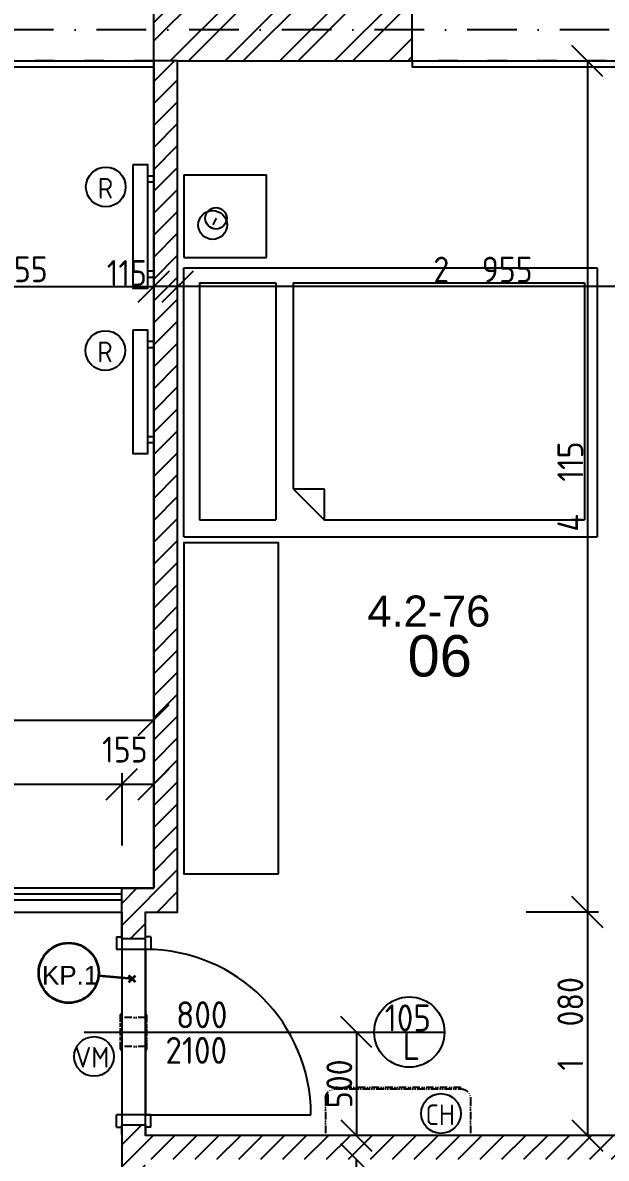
# Model space of a CAD drawing. Extents: x 4511820 to 5180432, y -1526536 to -944957.
# Drawn here: x 4996807 to 4999630, y -1074423 to -1068934 of the extents above; entities that cross this region are included whole.
import ezdxf

# ---------------------------------------------------------------- set-up
doc = ezdxf.new("R2010")
doc.units = 0
doc.header["$MEASUREMENT"] = 0
for name, pattern in [('ACAD_ISO03W100', [30, 12, -18]), ('ACAD_ISO12W100', [22, 12, -3, 0.5, -3, 0.5, -3]), ('BODKOCIARKOVANA_3', [5.6, 3, -1.3, 0, -1.3])]:
    doc.linetypes.add(name, pattern=pattern)
doc.layers.get('0').update_dxf_attribs({"linetype": 'CONTINUOUS'})
doc.layers.get('Defpoints').update_dxf_attribs({"color": 61, "linetype": 'CONTINUOUS'})
for name, color, linetype in [('DVERE', 45, 'CONTINUOUS'), ('KÓTY', 4, 'CONTINUOUS'), ('MÚRY', 1, 'CONTINUOUS'), ('OKNÁ', 143, 'CONTINUOUS'), ('osi', 253, 'CONTINUOUS'), ('Plochy', 41, 'CONTINUOUS'), ('POPIS', 7, 'CONTINUOUS'), ('TENKÁ', 7, 'CONTINUOUS'), ('Z-Kúrenie', 101, 'CONTINUOUS'), ('ZARIADENIE', 47, 'CONTINUOUS'), ('ZZ-chladenie', 133, 'CONTINUOUS'), ('zz-vetr', 52, 'CONTINUOUS'), ('ŠRAFY', 82, 'CONTINUOUS')]:
    doc.layers.add(name, color=color, linetype=linetype)
doc.layers.add('preklady', color=74, linetype='CONTINUOUS', lineweight=35)
doc.styles.add('ARIAL', font='arial.ttf')
doc.styles.add('STYLE1', font='isocp.shx')
doc.dimstyles.new('STANDARD-50', dxfattribs={"dimtxt": 125, "dimasz": 150, "dimexe": 10, "dimexo": 200, "dimgap": 20, "dimtad": 1, "dimdsep": 46, "dimlunit": 6, "dimtxsty": 'STYLE1', "dimblk1": 'OBLIQUE', "dimblk2": 'OBLIQUE', "dimsah": 1, "dimcen": 2.5, "dimse1": 1, "dimse2": 1, "dimadec": 0, "dimazin": 0, "dimtfac": 1, "dimtmove": 1, "dimatfit": 3, "dimldrblk": 'OBLIQUE', "dimfxl": 1, "dimtolj": 1, "dimtzin": 0, "dimarcsym": 0})
pattern_1 = [(45, (515270.5, 400718.02), (-53.0330086, 53.0330086), [])]

# ---------------------------------------------------------------- blocks, each defined once
blk = doc.blocks.new('_OBLIQUE')
at = {"color": 0, "linetype": 'ByBlock'}
blk.add_line((-0.5, -0.5), (0.5, 0.5), dxfattribs=at)
blk = doc.blocks.new('*D20626')
at = {"layer": 'Defpoints', "color": 0}
for p in [(4997556, -1070209.5), (4997556, -1070209.5), (5000511, -1070209.5)]:
    blk.add_point(p, dxfattribs=at)
at = {"layer": 'KÓTY', "color": 0, "lineweight": -2}
blk.add_line((5000511, -1070209.5), (4997556, -1070209.5), dxfattribs=at)
at = {"layer": 'KÓTY', "color": 0, "linetype": 'ByBlock', "lineweight": -2, "xscale": 150, "yscale": 150, "zscale": 150, "rotation": 180}
blk.add_blockref('_OBLIQUE', (4997556, -1070209.5), dxfattribs=at)
at = {"layer": 'KÓTY', "color": 0, "linetype": 'ByBlock', "lineweight": -2, "xscale": 150, "yscale": 150, "zscale": 150}
blk.add_blockref('_OBLIQUE', (5000511, -1070209.5), dxfattribs=at)
at = {"layer": 'KÓTY', "color": 0, "insert": (4999033.5, -1070127), "char_height": 125, "attachment_point": 5, "style": 'STYLE1'}
blk.add_mtext('\\A1;2ﾠ955', dxfattribs=at)
blk = doc.blocks.new('*D20627')
at = {"layer": 'Defpoints', "color": 0}
for p in [(4997441, -1070209.5), (4997441, -1070209.5), (4997556, -1070209.5)]:
    blk.add_point(p, dxfattribs=at)
at = {"layer": 'KÓTY', "color": 0, "lineweight": -2}
blk.add_line((4997556, -1070209.5), (4997441, -1070209.5), dxfattribs=at)
at = {"layer": 'KÓTY', "color": 0, "linetype": 'ByBlock', "lineweight": -2, "xscale": 150, "yscale": 150, "zscale": 150, "rotation": 180}
blk.add_blockref('_OBLIQUE', (4997441, -1070209.5), dxfattribs=at)
at = {"layer": 'KÓTY', "color": 0, "linetype": 'ByBlock', "lineweight": -2, "xscale": 150, "yscale": 150, "zscale": 150}
blk.add_blockref('_OBLIQUE', (4997556, -1070209.5), dxfattribs=at)
at = {"layer": 'KÓTY', "color": 0, "insert": (4997310.5, -1070143.5), "char_height": 125, "attachment_point": 5, "style": 'STYLE1'}
blk.add_mtext('\\A1;115', dxfattribs=at)
blk = doc.blocks.new('*D20765')
at = {"layer": 'Defpoints', "color": 0}
for p in [(4998093.8, -1074428.2), (4998421, -1074428.2), (4998093.8, -1074928.2)]:
    blk.add_point(p, dxfattribs=at)
at = {"layer": 'KÓTY', "color": 0, "lineweight": -2}
blk.add_line((4998421, -1074928.2), (4998421, -1074428.2), dxfattribs=at)
at = {"layer": 'KÓTY', "color": 0, "linetype": 'ByBlock', "lineweight": -2, "xscale": 150, "yscale": 150, "zscale": 150}
for p, rotation in [((4998421, -1074428.2), 90), ((4998421, -1074928.2), 270)]:
    blk.add_blockref('_OBLIQUE', p, dxfattribs=dict(at, rotation=rotation))
at = {"layer": 'KÓTY', "color": 0, "insert": (4998338.5, -1074678.2), "char_height": 125, "attachment_point": 5, "rotation": 90, "style": 'STYLE1'}
blk.add_mtext('\\A1;500', dxfattribs=at)
blk = doc.blocks.new('*D20766')
at = {"layer": 'Defpoints', "color": 0}
for p in [(4998507.2, -1073813.2), (4998421, -1074313.2), (4998507.2, -1074313.2)]:
    blk.add_point(p, dxfattribs=at)
at = {"layer": 'KÓTY', "color": 0, "lineweight": -2}
blk.add_line((4998421, -1073813.2), (4998421, -1074313.2), dxfattribs=at)
at = {"layer": 'KÓTY', "color": 0, "linetype": 'ByBlock', "lineweight": -2, "xscale": 150, "yscale": 150, "zscale": 150}
for p, rotation in [((4998421, -1073813.2), 90), ((4998421, -1074313.2), 270)]:
    blk.add_blockref('_OBLIQUE', p, dxfattribs=dict(at, rotation=rotation))
at = {"layer": 'KÓTY', "color": 0, "insert": (4998338.5, -1074063.2), "char_height": 125, "attachment_point": 5, "rotation": 90, "style": 'STYLE1'}
blk.add_mtext('\\A1;500', dxfattribs=at)
blk = doc.blocks.new('*D20814')
at = {"layer": 'Defpoints', "color": 0}
for p in [(4997286, -1072615), (4995286, -1073043.2), (4997286, -1073043.2)]:
    blk.add_point(p, dxfattribs=at)
at = {"layer": 'KÓTY', "color": 0, "lineweight": -2}
blk.add_line((4995286, -1072615), (4997286, -1072615), dxfattribs=at)
at = {"layer": 'KÓTY', "color": 0, "linetype": 'ByBlock', "lineweight": -2, "xscale": 150, "yscale": 150, "zscale": 150, "rotation": 180}
blk.add_blockref('_OBLIQUE', (4995286, -1072615), dxfattribs=at)
at = {"layer": 'KÓTY', "color": 0, "linetype": 'ByBlock', "lineweight": -2, "xscale": 150, "yscale": 150, "zscale": 150}
blk.add_blockref('_OBLIQUE', (4997286, -1072615), dxfattribs=at)
at = {"layer": 'KÓTY', "color": 0, "insert": (4996348, -1072533.5), "char_height": 125, "attachment_point": 5, "style": 'STYLE1'}
blk.add_mtext('\\A1;2ﾠ000', dxfattribs=at)
blk = doc.blocks.new('*D20815')
at = {"layer": 'Defpoints', "color": 0}
for p in [(4997441, -1072615), (4997286, -1073118.2), (4997441, -1073118.2)]:
    blk.add_point(p, dxfattribs=at)
at = {"layer": 'KÓTY', "color": 0, "lineweight": -2}
blk.add_line((4997286, -1072615), (4997441, -1072615), dxfattribs=at)
at = {"layer": 'KÓTY', "color": 0, "linetype": 'ByBlock', "lineweight": -2, "xscale": 150, "yscale": 150, "zscale": 150, "rotation": 180}
blk.add_blockref('_OBLIQUE', (4997286, -1072615), dxfattribs=at)
at = {"layer": 'KÓTY', "color": 0, "linetype": 'ByBlock', "lineweight": -2, "xscale": 150, "yscale": 150, "zscale": 150}
blk.add_blockref('_OBLIQUE', (4997441, -1072615), dxfattribs=at)
at = {"layer": 'KÓTY', "color": 0, "insert": (4997301, -1072447.5), "char_height": 125, "attachment_point": 5, "style": 'STYLE1'}
blk.add_mtext('\\A1;155', dxfattribs=at)
blk = doc.blocks.new('*D20817')
at = {"layer": 'Defpoints', "color": 0}
for p in [(4997556, -1069118.2), (4997556, -1073233.2), (4999538.5, -1073233.2)]:
    blk.add_point(p, dxfattribs=at)
at = {"layer": 'KÓTY', "color": 0, "lineweight": -2}
blk.add_line((4999538.5, -1069118.2), (4999538.5, -1073233.2), dxfattribs=at)
at = {"layer": 'KÓTY', "color": 0, "linetype": 'ByBlock', "lineweight": -2, "xscale": 150, "yscale": 150, "zscale": 150}
for p, rotation in [((4999538.5, -1069118.2), 90), ((4999538.5, -1073233.2), 270)]:
    blk.add_blockref('_OBLIQUE', p, dxfattribs=dict(at, rotation=rotation))
at = {"layer": 'KÓTY', "color": 0, "insert": (4999456, -1071175.7), "char_height": 125, "attachment_point": 5, "rotation": 90, "style": 'STYLE1'}
blk.add_mtext('\\A1;4ﾠ115', dxfattribs=at)
blk = doc.blocks.new('*D20818')
at = {"layer": 'Defpoints', "color": 0}
for p in [(4997556, -1073233.2), (4997556, -1074313.2), (4999538.5, -1074313.2)]:
    blk.add_point(p, dxfattribs=at)
at = {"layer": 'KÓTY', "color": 0, "lineweight": -2}
blk.add_line((4999538.5, -1073233.2), (4999538.5, -1074313.2), dxfattribs=at)
at = {"layer": 'KÓTY', "color": 0, "linetype": 'ByBlock', "lineweight": -2, "xscale": 150, "yscale": 150, "zscale": 150}
for p, rotation in [((4999538.5, -1073233.2), 90), ((4999538.5, -1074313.2), 270)]:
    blk.add_blockref('_OBLIQUE', p, dxfattribs=dict(at, rotation=rotation))
at = {"layer": 'KÓTY', "color": 0, "insert": (4999456, -1073773.2), "char_height": 125, "attachment_point": 5, "rotation": 90, "style": 'STYLE1'}
blk.add_mtext('\\A1;1ﾠ080', dxfattribs=at)
blk = doc.blocks.new('*D20831')
at = {"layer": 'Defpoints', "color": 0}
for p in [(4997441, -1070209.5), (4995286, -1070624.7), (4997441, -1070624.7)]:
    blk.add_point(p, dxfattribs=at)
at = {"layer": 'KÓTY', "color": 0, "lineweight": -2}
blk.add_line((4995286, -1070209.5), (4997441, -1070209.5), dxfattribs=at)
at = {"layer": 'KÓTY', "color": 0, "linetype": 'ByBlock', "lineweight": -2, "xscale": 150, "yscale": 150, "zscale": 150, "rotation": 180}
blk.add_blockref('_OBLIQUE', (4995286, -1070209.5), dxfattribs=at)
at = {"layer": 'KÓTY', "color": 0, "linetype": 'ByBlock', "lineweight": -2, "xscale": 150, "yscale": 150, "zscale": 150}
blk.add_blockref('_OBLIQUE', (4997441, -1070209.5), dxfattribs=at)
at = {"layer": 'KÓTY', "color": 0, "insert": (4996701, -1070125.5), "char_height": 125, "attachment_point": 5, "style": 'STYLE1'}
blk.add_mtext('\\A1;2ﾠ155', dxfattribs=at)
blk = doc.blocks.new('*D20832')
at = {"layer": 'Defpoints', "color": 0}
for p in [(4997441, -1072305), (4994171, -1073118.2), (4997441, -1073118.2)]:
    blk.add_point(p, dxfattribs=at)
at = {"layer": 'KÓTY', "color": 0, "lineweight": -2}
blk.add_line((4994171, -1072305), (4997441, -1072305), dxfattribs=at)
at = {"layer": 'KÓTY', "color": 0, "linetype": 'ByBlock', "lineweight": -2, "xscale": 150, "yscale": 150, "zscale": 150, "rotation": 180}
blk.add_blockref('_OBLIQUE', (4994171, -1072305), dxfattribs=at)
at = {"layer": 'KÓTY', "color": 0, "linetype": 'ByBlock', "lineweight": -2, "xscale": 150, "yscale": 150, "zscale": 150}
blk.add_blockref('_OBLIQUE', (4997441, -1072305), dxfattribs=at)
at = {"layer": 'KÓTY', "color": 0, "insert": (4995806, -1072222.5), "char_height": 125, "attachment_point": 5, "style": 'STYLE1'}
blk.add_mtext('\\A1;3ﾠ270', dxfattribs=at)
blk = doc.blocks.new('*D20884')
at = {"layer": 'Defpoints', "color": 0}
for p in [(4994171, -1073301.7), (4997286, -1073284.2), (4997286, -1074602.5)]:
    blk.add_point(p, dxfattribs=at)
at = {"layer": 'KÓTY', "color": 0, "lineweight": -2}
blk.add_line((4994171, -1074602.5), (4997286, -1074602.5), dxfattribs=at)
at = {"layer": 'KÓTY', "color": 0, "linetype": 'ByBlock', "lineweight": -2, "xscale": 150, "yscale": 150, "zscale": 150, "rotation": 180}
blk.add_blockref('_OBLIQUE', (4994171, -1074602.5), dxfattribs=at)
at = {"layer": 'KÓTY', "color": 0, "linetype": 'ByBlock', "lineweight": -2, "xscale": 150, "yscale": 150, "zscale": 150}
blk.add_blockref('_OBLIQUE', (4997286, -1074602.5), dxfattribs=at)
at = {"layer": 'KÓTY', "color": 0, "insert": (4995728.5, -1074520), "char_height": 125, "attachment_point": 5, "style": 'STYLE1'}
blk.add_mtext('\\A1;3ﾠ115', dxfattribs=at)
blk = doc.blocks.new('chlad2')
at = {"layer": 'ZZ-chladenie', "linetype": 'ACAD_ISO12W100', "ltscale": 3}
for p, q in [((5102412.5, -1105747.3), (5102592.5, -1105747.3)), ((5102412.5, -1106448.4), (5102592.5, -1106448.4))]:
    blk.add_line(p, q, dxfattribs=at)
blk.add_lwpolyline([(5102367.5, -1106402), (5102360.8, -1106402), (5102360.8, -1105794.8), (5102367.5, -1105794.8)], close=True, dxfattribs=at)
for centre, start, end in [((5102412.5, -1105792.3), 90, 180), ((5102412.5, -1106403.4), 180, 270)]:
    blk.add_arc(centre, 45, start, end, dxfattribs=at)

msp = doc.modelspace()

# ---------------------------------------------------------------- hatches: boundary and pattern name
at = {"layer": 'ŠRAFY'}
h = msp.add_hatch(dxfattribs=at)
h.set_pattern_fill('ANSI32', color=256, scale=500)
h.set_pattern_definition([(45, (462343.18, 70767), (-132.5825215, 132.5825215), []), (45, (462431.57, 70767), (-132.5825215, 132.5825215), [])])
h.paths.add_polyline_path([(4997441, -1068808.172), (4997441, -1069118.172), (4997556, -1069118.172), (4998691, -1069118.172), (4998691, -1068808.172), (4998691, -1068738.172), (4997441, -1068738.172)])
at = {"layer": 'ŠRAFY', "ltscale": 0.25}
h = msp.add_hatch(dxfattribs=at)
h.set_pattern_fill('ANSI31', color=256, scale=600, style=0)
h.set_pattern_definition(pattern_1)
h.paths.add_polyline_path([(4997286, -1073313.172), (4997286, -1073353.172), (4997286, -1073363.172), (4997401, -1073363.172), (4997401, -1073353.172), (4997401, -1073233.172), (4997556, -1073233.172), (4997556, -1069118.172), (4997441, -1069118.172), (4997441, -1069148.172), (4997441, -1073118.172), (4997286, -1073118.172), (4997286, -1073145.672), (4997286, -1073175.672)])
h = msp.add_hatch(dxfattribs=at)
h.set_pattern_fill('ANSI31', color=256, scale=600, style=0)
h.set_pattern_definition(pattern_1)
h.paths.add_polyline_path([(5000511, -1074313.172), (4997401, -1074313.172), (4997401, -1074280.672), (4997401, -1074273.172), (4997401, -1074263.172), (4997286, -1074263.172), (4997286, -1074273.172), (4997286, -1074308.172), (4997286, -1074433.172), (4997286, -1074468.172), (4997286, -1074478.172), (4997401, -1074478.172), (4997401, -1074468.172), (4997401, -1074460.672), (4997401, -1074428.172), (5000511, -1074428.172)])
h.paths.add_polyline_path([(4999603.5, -1074438.672), (4999603.5, -1074201.172), (4999853.5, -1074201.172), (4999853.5, -1074438.672)], flags=9)

# ---------------------------------------------------------------- linework, layer by layer
at = {"layer": 'DVERE', "ltscale": 0.25}
for p, q in [((4997261, -1073353.172), (4997261, -1073413.172)), ((4997261, -1073353.172), (4997286, -1073353.172)), ((4997426, -1073353.172), (4997401, -1073353.172)), ((4997426, -1073353.172), (4997426, -1073413.172)), ((4997426, -1073413.172), (4997261, -1073413.172)), ((4997286, -1073413.172), (4997286, -1074213.172)), ((4997401, -1073413.172), (4997401, -1074213.172)), ((4997104.5, -1073813.172), (4998507.156, -1073813.172)), ((4998507.156, -1073813.172), (4998847.156, -1073813.172)), ((4997261, -1074273.172), (4997261, -1074213.172)), ((4997426, -1074213.172), (4997261, -1074213.172)), ((4997401, -1074213.172), (4998201, -1074213.172)), ((4997426, -1074273.172), (4997426, -1074213.172)), ((4997261, -1074273.172), (4997286, -1074273.172)), ((4997426, -1074273.172), (4997401, -1074273.172))]:
    msp.add_line(p, q, dxfattribs=at)
msp.add_circle((4998677.156, -1073813.172), 170, dxfattribs=at)
msp.add_arc((4997401, -1074213.172), 800, 0, 90, dxfattribs=at)
at = {"layer": 'KÓTY', "ltscale": 0.25}
for p, q in [((4997286, -1072561.597), (4997286, -1072911.597)), ((4999591.903, -1073233.172), (4999241.903, -1073233.172))]:
    msp.add_line(p, q, dxfattribs=at)
at = {"layer": 'MÚRY'}
for p, q in [((4997441, -1069118.172), (4997441, -1068578.172)), ((4998691, -1069118.172), (4998691, -1068578.172)), ((4997441, -1073118.172), (4997441, -1069118.172)), ((4997556, -1069118.172), (4998691, -1069118.172)), ((4997556, -1073233.172), (4997556, -1069118.172)), ((4997286, -1073313.172), (4997286, -1073118.172)), ((4997286, -1073118.172), (4997441, -1073118.172)), ((4997401, -1073363.172), (4997401, -1073233.172)), ((4997401, -1073233.172), (4997556, -1073233.172)), ((4997286, -1073363.172), (4997286, -1073313.172)), ((4997286, -1074263.172), (4997286, -1074478.172)), ((4997286, -1074308.172), (4997286, -1074263.172)), ((4997401, -1074263.172), (4997401, -1074313.172)), ((4997401, -1074263.172), (4997401, -1074313.172)), ((4997401, -1074280.672), (4997401, -1074263.172)), ((4997401, -1074313.172), (4997401, -1074263.172))]:
    msp.add_line(p, q, dxfattribs=at)
at = {"layer": 'MÚRY', "ltscale": 0.25}
for p, q in [((4997401, -1073363.172), (4997286, -1073363.172)), ((4997401, -1074263.172), (4997286, -1074263.172)), ((4997401, -1074263.172), (4997286, -1074263.172)), ((5000511, -1074313.172), (4997401, -1074313.172))]:
    msp.add_line(p, q, dxfattribs=at)
at = {"layer": 'OKNÁ', "ltscale": 0.25}
for p, q in [((4997286, -1073145.672), (4996286, -1073145.672)), ((4997286, -1073175.672), (4995286, -1073175.672))]:
    msp.add_line(p, q, dxfattribs=at)
at = {"layer": 'osi', "linetype": 'BODKOCIARKOVANA_3', "ltscale": 80}
msp.add_line((5041766, -1068968.172), (4978096, -1068968.172), dxfattribs=at)
at = {"layer": 'Plochy'}
for points in [[(4997441, -1073118.172), (4994286, -1073118.172), (4994286, -1070483.172), (4995286, -1070483.172), (4995286, -1070368.172), (4994286, -1070368.172), (4994286, -1069118.172), (4997441, -1069118.172)], [(4997556, -1069118.172), (5000511, -1069118.172), (5000511, -1074313.172), (4997401, -1074313.172), (4997401, -1073233.172), (4997556, -1073233.172)], [(4989841, -1075428.172), (4989841, -1074913.172), (4989121, -1074913.172), (4989121, -1073683.172), (4993256, -1073683.172), (4993256, -1073898.172), (4994171, -1073898.172), (4994171, -1073233.172), (4997286, -1073233.172), (4997286, -1075428.172)]]:
    msp.add_lwpolyline(points, close=True, dxfattribs=at)
at = {"layer": 'preklady'}
for p, q in [((4997336.382, -1073555.882), (4997173.631, -1073540.585)), ((4997319.765, -1073572.499), (4997352.999, -1073539.265)), ((4997353, -1073572.5), (4997319.766, -1073539.266))]:
    msp.add_line(p, q, dxfattribs=at)
at = {"layer": 'preklady', "ltscale": 0.25}
msp.add_circle((4997029.267, -1073527.017), 145, dxfattribs=at)
at = {"layer": 'TENKÁ', "linetype": 'ACAD_ISO03W100', "ltscale": 8}
for p, q in [((4997441, -1069118.172), (4996021, -1069118.172)), ((5000111, -1069118.172), (4998691, -1069118.172))]:
    msp.add_line(p, q, dxfattribs=at)
at = {"layer": 'TENKÁ'}
msp.add_line((4997556, -1069118.172), (4997441, -1069118.172), dxfattribs=at)
at = {"layer": 'TENKÁ', "ltscale": 0.25}
for p, q in [((4998691, -1069118.172), (4998691, -1069148.172)), ((4997441, -1069148.172), (4996021, -1069148.172)), ((5000111, -1069148.172), (4998691, -1069148.172))]:
    msp.add_line(p, q, dxfattribs=at)
at = {"layer": 'Z-Kúrenie', "linetype": 'Continuous'}
for p, q in [((4997411, -1069673.172), (4997441, -1069673.172)), ((4997411, -1069703.172), (4997441, -1069703.172)), ((4997411, -1070133.172), (4997441, -1070133.172)), ((4997411, -1070163.172), (4997441, -1070163.172)), ((4997411, -1070473.172), (4997441, -1070473.172)), ((4997411, -1070503.172), (4997441, -1070503.172)), ((4997411, -1070933.172), (4997441, -1070933.172)), ((4997411, -1070963.172), (4997441, -1070963.172))]:
    msp.add_line(p, q, dxfattribs=at)
for points in [[(4997341, -1069618.172), (4997411, -1069618.172), (4997411, -1070218.172), (4997341, -1070218.172)], [(4997341, -1070418.172), (4997411, -1070418.172), (4997411, -1071018.172), (4997341, -1071018.172)]]:
    msp.add_lwpolyline(points, close=True, dxfattribs=at)
for centre in [(4997208.766, -1069727.551), (4997206.405, -1070518.648)]:
    msp.add_circle(centre, 96, dxfattribs=at)
at = {"layer": 'ZARIADENIE', "ltscale": 0.25}
for p, q in [((4997586, -1069668.433), (4997586, -1070068.433)), ((4997586, -1069668.433), (4997986, -1069668.433)), ((4997986, -1070068.433), (4997986, -1069668.433)), ((4997742.018, -1069879.034), (4997725.924, -1069911.259)), ((4997586, -1070068.433), (4997986, -1070068.433)), ((4997586, -1070118.172), (4999586, -1070118.172)), ((4997586, -1071418.172), (4997586, -1070118.172)), ((4999586, -1070118.172), (4999586, -1071418.172)), ((4997586, -1071418.172), (4999586, -1071418.172))]:
    msp.add_line(p, q, dxfattribs=at)
at = {"layer": 'ZARIADENIE', "color": 76, "ltscale": 0.25}
for p, q in [((4997662.367, -1070191.511), (4998031.721, -1070191.511)), ((4997662.367, -1070191.511), (4997662.367, -1071337.08)), ((4998031.721, -1070191.511), (4998031.721, -1071337.08)), ((4998114.373, -1070191.511), (4999524.436, -1070191.511)), ((4998114.373, -1070191.511), (4998114.373, -1071187.08)), ((4999524.436, -1070191.511), (4999524.436, -1071337.08)), ((4998114.373, -1071187.08), (4998264.373, -1071337.08)), ((4998114.373, -1071187.08), (4998264.373, -1071187.08)), ((4998264.373, -1071187.08), (4998264.373, -1071337.08)), ((4997662.367, -1071337.08), (4998031.721, -1071337.08)), ((4998264.373, -1071337.08), (4999524.436, -1071337.08))]:
    msp.add_line(p, q, dxfattribs=at)
at = {"layer": 'ZARIADENIE', "color": 45, "ltscale": 0.25}
msp.add_lwpolyline([(4998043.767, -1073048.172), (4998043.767, -1071448.172), (4997586, -1071448.172), (4997586, -1073048.172)], close=True, dxfattribs=at)
at = {"layer": 'ZARIADENIE', "ltscale": 0.25}
for centre, radius in [((4997725.924, -1069911.259), 69.742), ((4997742.018, -1069879.034), 51.859)]:
    msp.add_circle(centre, radius, dxfattribs=at)
at = {"layer": 'ZZ-chladenie'}
msp.add_circle((4998830.132, -1074206.894), 96, dxfattribs=at)
at = {"layer": 'zz-vetr', "linetype": 'ACAD_ISO12W100', "lineweight": -2, "ltscale": 3}
for p, q in [((4997401, -1073743.172), (4997286, -1073743.172)), ((4997401, -1073883.172), (4997286, -1073883.172))]:
    msp.add_line(p, q, dxfattribs=at)
for points in [[(4997279, -1073898.172), (4997286, -1073898.172), (4997286, -1073728.172), (4997279, -1073728.172)], [(4997401, -1073898.172), (4997408, -1073898.172), (4997408, -1073728.172), (4997401, -1073728.172)]]:
    msp.add_lwpolyline(points, close=True, dxfattribs=at)
at = {"layer": 'zz-vetr'}
msp.add_circle((4997151.872, -1073931.08), 96, dxfattribs=at)

# ---------------------------------------------------------------- block references
at = {"layer": 'ZZ-chladenie', "xscale": -1, "rotation": 89.99999999999993}
msp.add_blockref('chlad2', (3892524.549, 4028279.328), dxfattribs=at)

# ---------------------------------------------------------------- texts
at = {"layer": 'DVERE', "style": 'STYLE1'}
for s, p in [('105', (4998558.126, -1073809.672)), ('L', (4998645.126, -1073948.309))]:
    msp.add_text(s, height=130, dxfattribs=at).set_placement(p)
at = {"layer": 'POPIS', "lineweight": 40, "ltscale": 0.25, "style": 'ARIAL'}
for s, height, p in [('4.2-76', 150, (4998474.769, -1071852.751)), ('06', 200, (4998668.811, -1072094.251))]:
    msp.add_text(s, height=height, dxfattribs=at).set_placement(p)
at = {"layer": 'preklady', "linetype": 'Continuous', "lineweight": 20, "style": 'ARIAL'}
msp.add_text('KP.1', height=90, dxfattribs=at).set_placement((4996900.003, -1073583.274))
at = {"layer": 'TENKÁ', "linetype": 'Continuous', "style": 'STYLE1'}
for s, p in [('800', (4997549.085, -1073794.588)), ('2100', (4997497.311, -1073966.696))]:
    msp.add_text(s, height=130, dxfattribs=at).set_placement(p)
at = {"layer": 'Z-Kúrenie', "linetype": 'Continuous', "style": 'STYLE1'}
for p in [(4997170.138, -1069783.75), (4997167.777, -1070574.847)]:
    msp.add_text('R', height=100, dxfattribs=at).set_placement(p)
at = {"layer": 'ZZ-chladenie', "style": 'STYLE1'}
msp.add_text('CH', height=100, dxfattribs=at).set_placement((4998755.504, -1074263.093))
at = {"layer": 'zz-vetr', "style": 'STYLE1'}
msp.add_text('VM', height=100, dxfattribs=at).set_placement((4997057.565, -1073985.093))

# ---------------------------------------------------------------- dimensions: what is measured, and where the dimension line sits
at = {"layer": 'KÓTY'}
for base, p1, p2, picture, middle in [((4999538.5, -1073233.172), (4997556, -1069118.172), (4997556, -1073233.172), '*D20817', (4999455.957, -1071175.672)), ((4999538.5, -1074313.172), (4997556, -1073233.172), (4997556, -1074313.172), '*D20818', (4999455.957, -1073773.172)), ((4998421, -1074313.172), (4998507.156, -1073813.172), (4998507.156, -1074313.172), '*D20766', (4998338.5, -1074063.172)), ((4998421, -1074428.172), (4998093.82, -1074928.172), (4998093.82, -1074428.172), '*D20765', (4998338.5, -1074678.172))]:
    dim = msp.add_linear_dim(base=base, p1=p1, p2=p2, angle=90, dimstyle='STANDARD-50', dxfattribs=at)
    dim.commit()
    dim.dimension.update_dxf_attribs({"geometry": picture, "text_midpoint": middle})
for base, p1, p2, picture, middle in [((4997441, -1070209.5), (4995286, -1070624.672), (4997441, -1070624.672), '*D20831', (4996701, -1070208)), ((4997441, -1070209.5), (4997556, -1070209.5), (4997441, -1070209.5), '*D20627', (4997310.5, -1070226.02)), ((4997441, -1072615), (4997286, -1073118.172), (4997441, -1073118.172), '*D20815', (4997301, -1072530)), ((4997286, -1072615), (4995286, -1073043.172), (4997286, -1073043.172), '*D20814', (4996348, -1072616))]:
    dim = msp.add_linear_dim(base=base, p1=p1, p2=p2, dimstyle='STANDARD-50', dxfattribs=at)
    dim.commit()
    dim.dimension.update_dxf_attribs({"geometry": picture, "text_midpoint": middle, "dimtype": 160})
for base, p1, p2, picture, middle in [((4997556, -1070209.5), (5000511, -1070209.5), (4997556, -1070209.5), '*D20626', (4999033.5, -1070126.957)), ((4997441, -1072305), (4994171, -1073118.172), (4997441, -1073118.172), '*D20832', (4995806, -1072222.457)), ((4997286, -1074602.5), (4994171, -1073301.672), (4997286, -1073284.172), '*D20884', (4995728.5, -1074519.957))]:
    dim = msp.add_linear_dim(base=base, p1=p1, p2=p2, dimstyle='STANDARD-50', dxfattribs=at)
    dim.commit()
    dim.dimension.update_dxf_attribs({"geometry": picture, "text_midpoint": middle})

doc.saveas('drawing.dxf')
